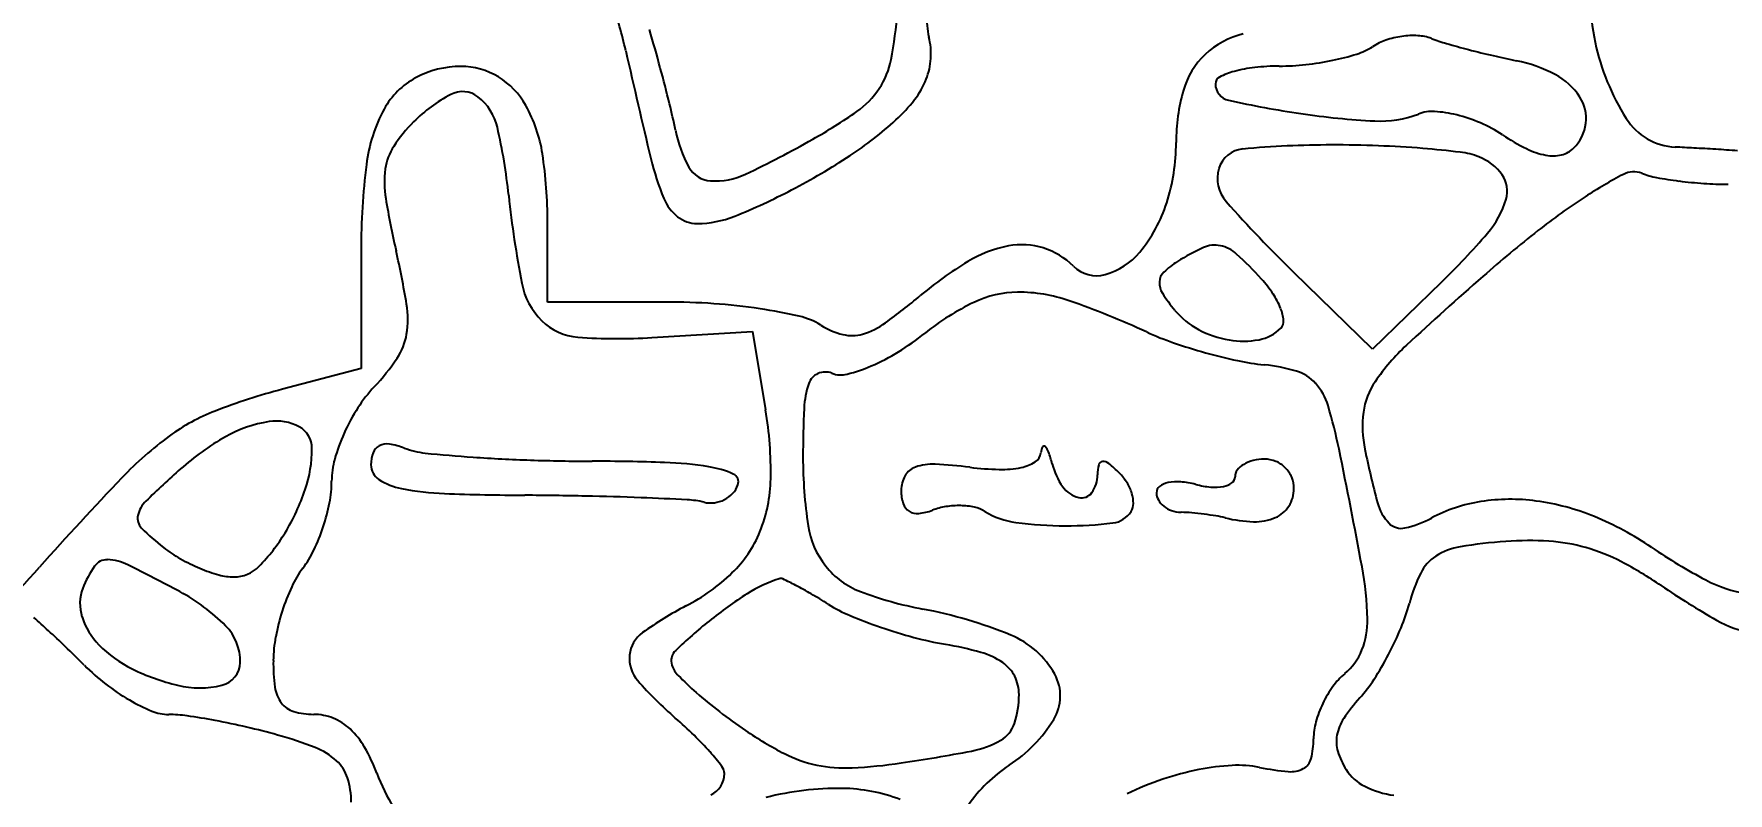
# Model space of a CAD drawing. Header units: millimetres. Extents: x 56222 to 3066687, y -650199 to -121287.
# Drawn here: x 135228.32 to 135233.98, y -182836.89 to -182834.35 of the extents above; entities that cross this region are included whole.
import ezdxf

# ---------------------------------------------------------------- set-up
doc = ezdxf.new("R2010")
doc.units = ezdxf.units.MM
doc.header["$MEASUREMENT"] = 0

msp = doc.modelspace()

# ---------------------------------------------------------------- linework, layer by layer
for p, q in [((135230.0381, -182835.2489), (135230.0381, -182834.9822)), ((135229.4148, -182835.0758), (135229.4148, -182835.4705)), ((135232.7932, -182835.4063), (135232.531, -182835.1503)), ((135233.0231, -182835.1835), (135232.7932, -182835.4063)), ((135230.4326, -182835.2489), (135230.0381, -182835.2489)), ((135230.3866, -182835.3678), (135230.7224, -182835.3473)), ((135230.7224, -182835.3473), (135230.7662, -182835.6094)), ((135229.4148, -182835.4705), (135229.1523, -182835.5402))]:
    msp.add_line(p, q)
for centre, radius, start, end in [((135234.475, -182834.1823), 0.9582, 173.6958, 191.9719), ((135228.5223, -182834.811), 1.8215, 12.7478, 18.0018), ((135229.8466, -182834.1808), 1.3634, 349.0933, 355.8355), ((135231.5186, -182834.3114), 0.2134, 173.6717, 194.0893), ((135224.0826, -182836.1752), 6.5582, 15.09914, 16.26453), ((135231.0838, -182834.4206), 0.2349, 356.4773, 14.0892), ((135232.4287, -182834.6283), 0.2835, 103.7174, 133.1735), ((135232.6773, -182834.2165), 0.2137, 287.422, 303.0019), ((135232.9026, -182834.5633), 0.1999, 108.6598, 123.0019), ((135232.9321, -182834.6508), 0.2922, 97.8695, 108.6597), ((135232.9304, -182834.6383), 0.2797, 86.8779, 97.8695), ((135232.9373, -182834.511), 0.1522, 69.5436, 86.8779), ((135233.2365, -182833.7091), 0.7037, 249.5435, 253.867), ((135233.8501, -182831.5876), 2.9122, 253.8671, 255.3721), ((135233.9323, -182831.2728), 3.2375, 255.3721, 256.8645), ((135234.2962, -182834.2202), 0.7755, 191.9719, 212.4036), ((135229.7486, -182834.7822), 0.3206, 90, 118.2568), ((135229.7486, -182834.7012), 0.2396, 58.5893, 90), ((135258.7106, -182827.9814), 29.1297, 192.74779, 193.4759), ((135230.9254, -182834.3887), 0.2648, 326.3839, 349.0933), ((135231.0935, -182834.4212), 0.2252, 338.2985, 356.4774), ((135232.4141, -182834.6127), 0.2621, 133.1734, 164.1183), ((135232.4858, -182835.2549), 0.7943, 90.27, 96.1761), ((135232.478, -182833.6122), 0.8484, 270.2699, 276.283), ((135232.4659, -182833.502), 0.9593, 276.2831, 281.7673), ((135232.4912, -182833.6235), 0.8352, 281.7673, 287.422), ((135233.8011, -182831.8348), 2.6604, 256.8645, 258.5936), ((135233.1806, -182834.9105), 0.4772, 62.1418, 78.5936), ((135229.7191, -182834.7273), 0.2583, 118.2568, 151.4781), ((135229.7377, -182834.719), 0.2605, 29.0812, 58.5893), ((135224.6103, -182836.0329), 6.0116, 13.9205, 15.09917), ((135231.0403, -182834.4), 0.2825, 322.3289, 338.2986), ((135232.294, -182834.5198), 0.0252, 116.7483, 180), ((135232.4028, -182834.7356), 0.2669, 105.5076, 116.7485), ((135232.4467, -182834.8938), 0.4311, 96.1761, 105.5076), ((135233.2992, -182834.6862), 0.2235, 33.1367, 62.1419), ((135229.9535, -182835.0101), 0.5136, 117.7215, 135.0001), ((135229.7537, -182834.63), 0.0842, 52.212, 117.7215), ((135229.6957, -182834.7048), 0.1788, 12.8754, 52.212), ((135230.9044, -182834.3747), 0.29, 305.0179, 326.3839), ((135230.8402, -182834.2455), 0.5353, 312.4319, 322.329), ((135232.7778, -182834.7162), 0.6402, 164.1183, 180), ((135232.3249, -182834.5198), 0.0561, 180, 257.4875), ((135233.0673, -182831.1741), 3.4831, 257.4876, 261.5304), ((135233.3777, -182834.6349), 0.1297, 352.5984, 33.1367), ((135229.9526, -182834.8542), 0.5241, 151.478, 172.8911), ((135229.543, -182834.8273), 0.4833, 8.7343, 29.0812), ((135228.7381, -182835.0098), 1.7589, 10.9772, 13.9205), ((135230.0435, -182833.146), 1.7903, 299.4544, 305.0179), ((135232.9308, -182832.0912), 2.5559, 261.5304, 267.1026), ((135232.8195, -182834.2891), 0.3552, 267.1027, 290.9936), ((135232.9932, -182834.7417), 0.1295, 86.4574, 110.9936), ((135232.9757, -182835.0247), 0.4131, 76.1185, 86.4575), ((135232.9546, -182835.1101), 0.5011, 66.5183, 76.1185), ((135229.952, -182835.0086), 0.5115, 135, 146.828), ((135227.9866, -182835.0954), 1.932, 6.007, 12.8754), ((135230.8733, -182834.5956), 0.4161, 190.9772, 209.2027), ((135230.3765, -182833.7382), 1.2225, 303.3263, 312.432), ((135232.9587, -182835.1005), 0.4907, 56.7661, 66.5184), ((135233.3641, -182834.6331), 0.1434, 315, 352.5985), ((135233.8152, -182834.5255), 0.2058, 212.4036, 267.0876), ((135229.6773, -182834.829), 0.1833, 146.8281, 172.2579), ((135229.1332, -182831.5342), 3.6414, 295.4754, 299.4544), ((135231.4756, -182834.7162), 0.662, 342.3398, 0), ((135232.3687, -182834.8294), 0.0922, 95.2393, 163.5218), ((135232.6571, -182837.975), 3.2509, 90, 95.2392), ((135232.6571, -182838.9066), 4.1826, 87.8588, 90), ((135232.6853, -182838.1526), 3.4281, 85.3731, 87.8587), ((135232.7071, -182837.8827), 3.1572, 83.0949, 85.3731), ((135233.6662, -182834.0208), 0.8002, 236.7662, 243.4146), ((135233.4182, -182834.5163), 0.2461, 243.4146, 259.419), ((135233.4058, -182834.6748), 0.0845, 283.0364, 315), ((135233.3093, -182844.4691), 9.7506, 86.72281, 87.08767), ((135232.7783, -182853.7428), 19.0396, 86.50167, 86.72283), ((135232.7881, -182853.583), 18.8795, 86.28031, 86.5017), ((135231.7292, -182835.0758), 2.3144, 172.891, 180.0001), ((135228.535, -182834.9822), 1.503, 0, 8.7343), ((135231.2547, -182834.5607), 0.8965, 193.4759, 202.4798), ((135230.5879, -182834.7552), 0.0891, 209.2027, 266.2523), ((135229.8185, -182832.8897), 2.2381, 297.5358, 303.3263), ((135233.0552, -182835.0088), 0.2624, 69.0064, 83.0948), ((135233.0882, -182834.9227), 0.1701, 35.5, 69.0064), ((135233.3963, -182834.6338), 0.1265, 259.4189, 283.0364), ((135229.8223, -182834.8488), 0.3296, 172.2578, 189.4976), ((135230.5975, -182834.6075), 0.237, 266.2524, 295.4754), ((135232.3911, -182834.8361), 0.1156, 163.5217, 221.58), ((135233.1503, -182834.8784), 0.0938, 343.2779, 35.5), ((135234.3868, -182836.2561), 1.6204, 117.7715, 122.9896), ((135233.6666, -182834.8884), 0.0746, 69.0064, 117.7715), ((135233.7963, -182834.5502), 0.2876, 249.0064, 259.301), ((135233.9734, -182833.6128), 1.2416, 259.3011, 262.7752), ((135233.9937, -182833.4528), 1.4028, 262.7752, 266.1994), ((135233.9816, -182833.6346), 1.2207, 266.1994, 270), ((135232.4644, -182834.4067), 3.0085, 189.4976, 192.8892), ((135233.3345, -182834.5327), 3.4454, 186.0071, 190.9319), ((135230.5639, -182834.8466), 0.1489, 202.4797, 232.0343), ((135229.842, -182832.9347), 2.1873, 292.0434, 297.5358), ((135235.7333, -182831.8709), 4.5836, 221.58, 225.682), ((135232.9406, -182834.8154), 0.3128, 319.3136, 343.2779), ((135234.6467, -182836.6564), 2.0977, 122.9896, 128.3036), ((135230.5378, -182834.88), 0.1065, 232.0343, 270), ((135230.5378, -182834.6532), 0.3333, 270, 292.0434), ((135231.6364, -182834.7674), 0.4932, 320.3192, 342.3398), ((135231.2948, -182833.4004), 2.4832, 314.1051, 319.3135), ((135236.288, -182838.7344), 4.7457, 128.3037, 131.1903), ((135226.6869, -182835.7288), 2.9184, 9.3195, 12.8892), ((135231.655, -182835.4659), 0.4118, 100.8783, 121.2677), ((135231.6225, -182835.2966), 0.2393, 72.6039, 100.8782), ((135231.6201, -182835.304), 0.2471, 45, 72.604), ((135231.8387, -182834.9352), 0.2304, 285.6467, 320.3191), ((135232.5179, -182835.708), 0.7033, 114.2725, 122.3245), ((135232.2666, -182835.1508), 0.092, 78.2344, 114.2726), ((135232.2618, -182835.1735), 0.1153, 47.4233, 78.2345), ((135232.1, -182836.1987), 1.2691, 121.2678, 130.0787), ((135231.8716, -182835.0525), 0.1085, 225, 285.6467), ((135232.2949, -182835.3556), 0.2862, 122.3246, 133.8956), ((135231.4747, -182836.0302), 1.2787, 42.1447, 47.4232), ((135230.1889, -182835.1402), 0.2417, 190.932, 225.2435), ((135232.1459, -182835.1849), 0.0643, 177.0613, 212.5396), ((135232.1298, -182835.1841), 0.0482, 133.8955, 177.0612), ((135232.1039, -182835.4608), 0.4301, 33.8197, 42.1447), ((135240.968, -182844.0822), 11.8521, 131.19028, 132.85298), ((135230.4326, -182837.5122), 2.2633, 85.9434, 90), ((135229.9939, -182833.6957), 2.0021, 305.857, 310.0788), ((135231.8428, -182836.0353), 0.8728, 115.8845, 128.5315), ((135231.6099, -182835.5553), 0.3392, 90.2757, 115.8845), ((135231.6107, -182835.7303), 0.5143, 70.7058, 90.2757), ((135230.7789, -182838.1064), 3.0318, 65.4377, 70.7059), ((135232.5704, -182834.914), 0.5679, 212.5397, 219.6901), ((135232.2479, -182835.3644), 0.2568, 21.5702, 33.8196), ((135229.2584, -182835.3068), 0.3124, 350.8732, 9.3195), ((135230.4496, -182837.2721), 2.0226, 81.5299, 85.9434), ((135230.4913, -182836.9923), 1.7397, 77.1481, 81.5298), ((135230.8258, -182835.526), 0.2357, 58.0148, 77.1481), ((135232.3356, -182835.109), 0.2627, 219.6901, 241.9408), ((135232.3433, -182835.3267), 0.1542, 5.8973, 21.5703), ((135232.4654, -182835.314), 0.0314, 315, 5.8973), ((135229.3694, -182835.3246), 0.2001, 325.9727, 350.8733), ((135230.1526, -182835.1769), 0.1901, 225.2436, 265.9065), ((135230.2727, -182833.4993), 1.872, 265.9065, 273.4897), ((135231.087, -182835.1078), 0.2574, 238.0148, 255.8595), ((135231.0547, -182835.2362), 0.1249, 255.8595, 286.5023), ((135231.0182, -182835.113), 0.2535, 286.5023, 305.857), ((135230.7305, -182834.6385), 0.9128, 301.6644, 308.5314), ((135232.4609, -182834.4263), 1.0145, 245.4377, 250.8921), ((135232.3699, -182835.0446), 0.3356, 241.9407, 260.4595), ((135232.3891, -182835.2377), 0.1394, 280.5047, 314.9999), ((135230.8403, -182834.8165), 0.7036, 293.3175, 301.6644), ((135232.7296, -182833.6506), 1.8355, 250.8921, 254.3915), ((135232.7189, -182833.6889), 1.7957, 254.3915, 257.9085), ((135232.362, -182835.0915), 0.2881, 260.4595, 280.5047), ((135233.3964, -182835.9207), 0.7193, 132.853, 145.6798), ((135228.9011, -182835.0084), 0.7651, 316.7881, 325.9728), ((135230.907, -182834.9712), 0.5352, 284.2658, 293.3175), ((135232.5143, -182834.6438), 0.8191, 257.9085, 264.2335), ((135232.3736, -182836.0376), 0.5818, 73.3622, 84.2334), ((135232.501, -182835.6113), 0.1368, 41.5135, 73.3623), ((135229.8069, -182835.8594), 0.4777, 136.7882, 147.4453), ((135231.1899, -182835.6175), 0.2954, 161.0475, 177.3691), ((135230.9641, -182835.5399), 0.0567, 113.871, 161.0475), ((135230.9657, -182835.5435), 0.0607, 69.0064, 113.871), ((135231.0179, -182835.4076), 0.085, 249.0065, 284.2657), ((135232.4543, -182835.6526), 0.1992, 16.7734, 41.5135), ((135232.9958, -182835.6472), 0.2343, 145.6798, 172.695), ((135229.7074, -182837.6326), 2.1648, 104.857, 111.1197), ((135229.1671, -182836.2338), 0.6653, 111.1198, 126.2032), ((135229.1741, -182836.0751), 0.4317, 98.9085, 119.4932), ((135229.1319, -182835.8061), 0.1594, 61.4597, 98.9085), ((135229.971, -182835.9642), 0.6724, 147.4453, 155.6942), ((135229.5199, -182835.8176), 1.2636, 359.0134, 9.4825), ((135234.4621, -182835.7678), 3.5711, 177.3691, 180), ((135231.0557, -182836.0742), 1.6599, 11.5787, 16.7734), ((135233.1341, -182835.665), 0.3737, 172.695, 191.7374), ((135229.4722, -182836.6506), 1.1818, 126.2031, 136.4305), ((135229.3876, -182836.4527), 0.8655, 119.4931, 131.7275), ((135229.169, -182835.7379), 0.0818, 360, 61.4598), ((135229.9255, -182835.9436), 0.6225, 155.6942, 164.1726), ((135228.8198, -182835.7379), 0.431, 341.3919, 0), ((135229.5636, -182835.7927), 0.116, 159.7366, 180), ((135229.4943, -182835.7671), 0.0421, 116.631, 159.7365), ((135229.5013, -182835.7811), 0.0578, 81.4717, 116.6309), ((135229.4753, -182835.9549), 0.2335, 69.0064, 81.4717), ((135229.6571, -182835.4809), 0.2741, 249.0064, 264.1825), ((135230.1415, -182830.7267), 5.053, 264.1825, 266.0013), ((135231.6452, -182835.7484), 0.0409, 302.3821, 354.3599), ((135231.7422, -182835.758), 0.0566, 153.9995, 174.3598), ((135231.6963, -182835.7356), 0.00544, 44.896, 153.9993), ((135231.6664, -182835.7653), 0.0475, 18.8522, 44.8962), ((135231.1693, -182835.935), 0.5728, 14.6455, 18.8522), ((135210.6851, -182840.2477), 22.4537, 10.55857, 11.57865), ((135236.1121, -182835.0462), 3.4153, 191.7375, 194.8235), ((135231.414, -182838.7248), 3.9099, 131.7274, 134.0396), ((135229.5864, -182835.8475), 0.27, 164.1726, 180), ((135229.5059, -182835.7927), 0.0583, 180.0001, 237.3325), ((135230.1468, -182830.6517), 5.1281, 266.0013, 268.1429), ((135230.2013, -182828.9697), 6.8111, 268.14289, 269.87411), ((135230.1696, -182843.3944), 7.6136, 88.04921, 89.87415), ((135230.3889, -182836.9567), 1.1723, 80.7797, 88.0492), ((135230.5223, -182836.1349), 0.3397, 66.4108, 80.7796), ((135232.4138, -182835.7678), 1.5228, 180, 188.6306), ((135231.2866, -182835.8597), 0.0626, 108.6662, 150.6729), ((135231.3239, -182835.9703), 0.1793, 87.3681, 108.6664), ((135231.2629, -182837.2992), 1.5097, 82.9296, 87.3681), ((135231.5728, -182834.7999), 1.0088, 262.9297, 268.5252), ((135231.5552, -182835.4845), 0.3239, 268.5252, 281.5731), ((135231.5921, -182835.6646), 0.1401, 281.5731, 302.3821), ((135231.9514, -182835.7306), 0.2355, 194.6454, 215.0698), ((135232.028, -182835.8263), 0.1528, 167.2599, 179.9999), ((135231.8926, -182835.7957), 0.0141, 94.4769, 167.2599), ((135231.8938, -182835.8109), 0.0294, 50.6327, 94.4769), ((135231.6014, -182836.1673), 0.4903, 45.0001, 50.6327), ((135232.3722, -182835.8333), 0.0378, 143.1325, 180), ((135232.4023, -182835.8559), 0.0755, 121.1427, 143.1324), ((135232.421, -182835.8868), 0.1116, 103.3944, 121.1425), ((135232.4328, -182835.9363), 0.1625, 90, 103.3945), ((135232.4328, -182835.8714), 0.0976, 67.3759, 89.9999), ((135232.4323, -182835.8728), 0.0991, 45, 67.376), ((135232.4323, -182835.8728), 0.0991, 22.624, 45), ((135238.5803, -182845.3149), 13.7528, 136.43043, 138.12383), ((135228.5422, -182835.6444), 0.7238, 328.7721, 341.3919), ((135228.9434, -182835.8475), 0.373, 348.8757, 360), ((135229.5928, -182835.6572), 0.2193, 237.3324, 258.7912), ((135229.7261, -182834.9844), 0.9051, 258.7912, 267.9552), ((135230.5946, -182835.8307), 0.0843, 317.0706, 339.7766), ((135230.6467, -182835.8499), 0.0287, 339.7766, 66.4109), ((135230.2896, -182835.8308), 0.4938, 337.8968, 359.0134), ((135231.3203, -182835.8786), 0.1012, 150.6729, 180), ((135231.8331, -182835.8137), 0.0909, 215.0699, 256.6113), ((135231.7727, -182835.8263), 0.1024, 324.6508, 360), ((135231.822, -182835.9467), 0.1784, 31.8469, 45), ((135231.8449, -182835.9325), 0.1515, 16.977, 31.8471), ((135232.0984, -182835.8864), 0.0264, 127.3282, 180), ((135232.1253, -182835.9217), 0.0708, 102.0504, 127.3281), ((135232.1408, -182835.9943), 0.145, 85.2063, 102.0505), ((135232.1281, -182836.1455), 0.2967, 75.345, 85.2064), ((135232.2821, -182835.5565), 0.312, 255.3451, 264.7285), ((135232.2674, -182835.7165), 0.1513, 264.7285, 280.851), ((135232.2822, -182835.7938), 0.0727, 280.851, 305.1857), ((135232.31, -182835.8333), 0.0244, 305.1858, 0.0002), ((135232.4214, -182835.8722), 0.1099, 327.7442, 0), ((135232.4336, -182835.8722), 0.0976, 0.0001, 22.6241), ((135228.7616, -182835.982), 0.0945, 134.0396, 167.8026), ((135228.6539, -182835.7906), 0.668, 341.6851, 348.8756), ((135230.0223, -182826.6877), 9.2071, 267.95516, 269.62427), ((135229.8661, -182850.5113), 14.617, 88.82783, 89.62424), ((135229.9595, -182845.9435), 10.0483, 87.7731, 88.8278), ((135229.8981, -182847.5239), 11.6299, 87.01041, 87.77313), ((135230.4882, -182836.2247), 0.3153, 76.717, 87.0105), ((135230.5824, -182835.8256), 0.0948, 256.717, 277.6356), ((135230.5812, -182835.8168), 0.1037, 277.6357, 297.1876), ((135230.5827, -182835.8196), 0.1006, 297.1876, 317.0707), ((135231.3649, -182835.8786), 0.1459, 180, 197.3409), ((135231.2705, -182835.9081), 0.047, 197.3409, 237.6753), ((135231.4031, -182836.1523), 0.2224, 98.9247, 110.9935), ((135231.4118, -182836.2078), 0.2786, 88.7319, 98.9248), ((135231.4124, -182836.1787), 0.2495, 78.0718, 88.7318), ((135231.8218, -182835.8611), 0.0423, 256.6113, 324.6508), ((135231.9443, -182835.922), 0.0505, 328.2825, 359.8874), ((135231.8798, -182835.9218), 0.115, 359.8874, 16.977), ((135232.1207, -182835.8864), 0.0488, 179.9999, 209.4385), ((135232.1402, -182835.8755), 0.0711, 209.4387, 231.6367), ((135232.1511, -182835.8616), 0.0887, 231.6366, 251.2736), ((135232.4299, -182835.8776), 0.0998, 293.0771, 327.7442), ((135232.9601, -182835.8804), 0.1548, 194.8235, 224.0046), ((135233.2338, -182836.4261), 0.5164, 98.7113, 118.155), ((135233.2545, -182836.5608), 0.6527, 82.3988, 98.7113), ((135233.2378, -182836.6856), 0.7785, 67.567, 82.3987), ((135228.7147, -182835.9719), 0.0465, 167.8027, 224.7466), ((135231.2728, -182835.9045), 0.0512, 237.6752, 275.8151), ((135231.2601, -182835.7796), 0.1767, 275.8151, 290.9937), ((135231.4414, -182836.0413), 0.109, 58.2825, 78.0717), ((135231.6375, -182835.724), 0.2639, 238.2825, 262.3466), ((135231.7671, -182834.7601), 1.2365, 262.3467, 269.999), ((135231.7671, -182834.6298), 1.3668, 269.999, 276.6927), ((135231.9167, -182835.9049), 0.0829, 276.6927, 328.2825), ((135232.1574, -182835.8431), 0.1082, 251.2735, 268.1913), ((135232.1336, -182836.596), 0.645, 84.9705, 88.1912), ((135232.0956, -182837.0275), 1.0782, 82.7788, 84.9706), ((135232.1013, -182836.9831), 1.0334, 80.5687, 82.7788), ((135232.2026, -182836.3731), 0.4151, 76.2006, 80.5687), ((135232.4108, -182835.5254), 0.4578, 256.2005, 268.1772), ((135232.4017, -182835.8114), 0.1717, 268.1773, 293.0772), ((135232.8895, -182835.9486), 0.0566, 224.0046, 282.9405), ((135232.8227, -182835.6578), 0.355, 282.9406, 298.155), ((135233.1302, -182836.9463), 1.0606, 55.8032, 67.5669), ((135229.2045, -182835.4863), 0.7362, 224.7466, 232.3468), ((135228.631, -182835.6983), 0.62, 315.5456, 328.7722), ((135228.6585, -182835.7921), 0.6632, 334.4772, 341.6851), ((135230.3765, -182835.8661), 0.4, 313.9023, 337.8968), ((135231.1928, -182835.9531), 0.2878, 188.6307, 218.2712), ((135233.316, -182837.094), 1.0479, 86.3205, 94.2139), ((135229.0459, -182835.692), 0.4764, 232.3467, 240.5366), ((135228.9393, -182835.9262), 0.352, 322.8975, 334.4772), ((135233.0816, -182836.2168), 0.1413, 122.7787, 153.8768), ((135233.1205, -182836.2774), 0.2132, 99.1778, 122.7788), ((135233.3692, -182837.8165), 1.7724, 94.2138, 99.1779), ((135233.3456, -182836.6336), 0.5866, 74.1322, 86.3206), ((135233.3341, -182836.6739), 0.6284, 62.4313, 74.1322), ((135234.7852, -182834.5107), 1.884, 235.8032, 242.217), ((135222.5772, -182830.9682), 7.7398, 315.16185, 318.12388), ((135228.8074, -182836.329), 0.3451, 145.1038, 159.0064), ((135228.566, -182836.1606), 0.0507, 87.9991, 145.1038), ((135228.562, -182836.2757), 0.166, 63.5601, 87.999), ((135225.8409, -182841.7477), 6.2771, 61.7801, 63.56013), ((135229.111, -182835.5767), 0.6088, 240.5366, 247.3511), ((135229.0864, -182835.6357), 0.545, 247.3512, 254.3986), ((135228.9903, -182836.0508), 0.1166, 270, 315.5457), ((135229.4883, -182836.3414), 0.3363, 142.8976, 155.2037), ((135230.1987, -182835.6814), 0.6564, 297.3443, 313.9024), ((135231.1772, -182835.9655), 0.2679, 218.2712, 249.3538), ((135231.6705, -182836.3361), 1.1068, 1.4579, 10.5586), ((135233.4528, -182836.3989), 0.5547, 153.8768, 165.128), ((135233.0031, -182837.308), 1.3437, 55.8032, 62.4314), ((135228.6197, -182836.257), 0.1441, 159.0064, 197.7157), ((135228.5032, -182836.7866), 0.6468, 44.8045, 61.7802), ((135228.9903, -182835.9797), 0.1878, 254.3986, 269.9999), ((135229.8242, -182836.4966), 0.7064, 155.2037, 162.2681), ((135230.952, -182836.6122), 0.4607, 107.7752, 122.4807), ((135230.8165, -182836.1898), 0.0171, 64.2576, 107.7752), ((135230.1018, -182837.6721), 1.6628, 62.5917, 64.2576), ((135230.316, -182837.259), 1.1974, 59.8021, 62.5918), ((135231.525, -182835.0423), 1.2545, 249.3537, 259.2437), ((135235.329, -182833.8851), 2.7947, 235.8032, 240.2726), ((135234.1139, -182835.7849), 0.4438, 242.217, 260.987), ((135231.0318, -182837.2926), 1.1575, 117.3444, 125.7841), ((135231.4507, -182837.3956), 1.3894, 122.4807, 128.9383), ((135229.8926, -182837.9865), 2.0392, 57.9296, 59.802), ((135231.2496, -182835.8208), 0.5166, 237.9295, 247.0661), ((135232.2999, -182836.0927), 0.6382, 337.4315, 345.128), ((135223.4534, -182841.7124), 7.2775, 47.49511, 48.01398), ((135228.7089, -182836.2285), 0.2377, 197.7158, 224.3302), ((135229.8488, -182836.5044), 0.7321, 162.2681, 169.2512), ((135231.7028, -182837.7076), 1.7906, 128.9383, 133.6934), ((135231.6563, -182834.8595), 1.5604, 247.0661, 251.0734), ((135231.0054, -182837.7778), 1.5299, 67.7402, 79.2437), ((135232.5149, -182836.3146), 0.2622, 338.282, 1.4579), ((135234.1166, -182836.0084), 0.3496, 240.2725, 260.9384), ((135226.4228, -182838.4725), 2.8827, 45.9681, 47.4952), ((135228.8426, -182836.4495), 0.1685, 358.7014, 44.8046), ((135229.5697, -182836.4515), 0.4482, 169.2512, 179.3374), ((135230.4168, -182836.4393), 0.1057, 125.7841, 174.5674), ((135231.7012, -182834.7286), 1.6988, 251.0733, 255.0094), ((135231.5773, -182835.1912), 1.2198, 255.0093, 260.0544), ((135231.4726, -182836.6364), 0.2966, 28.9671, 67.7402), ((135231.8766, -182835.9168), 1.0965, 332.3001, 337.4315), ((135224.7432, -182840.2098), 5.2991, 45, 45.9681), ((135228.825, -182836.115), 0.4, 224.3301, 244.0531), ((135230.4235, -182836.4399), 0.1124, 174.5673, 221.2884), ((135230.4991, -182836.4478), 0.0482, 133.6934, 198.0119), ((135231.1603, -182837.5696), 1.1948, 74.2348, 80.0544), ((135231.4166, -182836.6618), 0.2516, 55.7506, 74.2349), ((135232.5744, -182836.3383), 0.1981, 309.6902, 338.2819), ((135231.9052, -182835.9318), 1.0642, 327.1269, 332.3001), ((135229.0128, -182835.9402), 0.7389, 225, 232.3813), ((135228.9832, -182835.79), 0.7615, 244.0531, 256.2353), ((135228.9308, -182836.4515), 0.0803, 283.8826, 358.7014), ((135229.7462, -182836.4535), 0.6246, 179.3375, 187.5918), ((135230.5354, -182836.436), 0.0863, 198.0119, 224.699), ((135231.3784, -182835.6018), 1.2723, 224.699, 228.4394), ((135231.4898, -182836.5543), 0.1215, 26.8041, 55.7506), ((135231.4781, -182836.5602), 0.1346, 0.0001, 26.8041), ((135231.601, -182836.5653), 0.1498, 328.3919, 28.9671), ((135232.8477, -182836.6676), 0.2297, 129.6901, 144.302), ((135229.0143, -182835.9383), 0.7413, 232.3812, 239.7446), ((135228.8757, -182836.2286), 0.3099, 256.2352, 283.8826), ((135229.2395, -182836.521), 0.1134, 187.592, 216.7705), ((135231.3289, -182835.6448), 1.3174, 221.2884, 228.9934), ((135231.4617, -182835.5078), 1.3979, 228.4395, 232.5478), ((135232.9645, -182836.7515), 0.3736, 144.302, 154.4518), ((135232.3894, -182836.2448), 0.4877, 317.8553, 327.1268), ((135228.9515, -182836.0458), 0.6169, 239.7445, 247.5095), ((135229.2113, -182836.5421), 0.0782, 216.7706, 253.9484), ((135231.3033, -182836.5602), 0.3094, 341.7917, 360), ((135232.9609, -182836.7498), 0.3696, 154.4517, 164.6468), ((135233.1873, -182836.9669), 0.5885, 137.8553, 146.274), ((135228.7726, -182836.4781), 0.149, 247.5094, 269.8221), ((135228.7708, -182837.0603), 0.4332, 81.6636, 89.822), ((135228.4974, -182838.9257), 2.3186, 79.3081, 81.6636), ((135228.4411, -182839.2241), 2.6222, 76.9518, 79.3082), ((135229.2565, -182836.3852), 0.2415, 253.9485, 270.0001), ((135229.2565, -182836.7982), 0.1714, 67.8465, 90), ((135229.2509, -182836.8118), 0.1862, 47.019, 67.8464), ((135229.4602, -182837.7941), 1.5307, 45.798, 48.9933), ((135231.7558, -182835.1239), 1.8815, 232.5479, 235.836), ((135231.5003, -182836.625), 0.102, 300.1808, 341.7916), ((135231.3115, -182836.3871), 0.4898, 303.2338, 328.3919), ((135232.8108, -182836.7086), 0.2139, 164.6467, 180.0001), ((135232.8249, -182836.7249), 0.1527, 146.2739, 169.2333), ((135228.4779, -182839.0653), 2.4592, 74.4793, 76.9519), ((135228.786, -182837.9558), 1.3077, 68.6786, 74.4793), ((135229.1972, -182836.8695), 0.265, 30.0348, 47.0189), ((135229.8246, -182837.4194), 1.008, 41.4283, 45.7981), ((135231.4072, -182835.6375), 1.2608, 235.8359, 242.7151), ((135231.3969, -182836.4472), 0.3076, 280.6644, 300.1809), ((135232.3273, -182836.7086), 0.2695, 345.7917, 360), ((135232.7862, -182836.7175), 0.1133, 169.2333, 196.9328), ((135229.1783, -182836.9508), 0.2288, 47.6102, 68.6786), ((135229.2436, -182836.8793), 0.132, 17.6639, 47.6102), ((135228.9172, -182837.0313), 0.5884, 20.6794, 30.0348), ((135229.8514, -182837.3958), 0.9723, 37.7342, 41.4283), ((135231.0237, -182836.3812), 0.424, 242.7151, 258.2176), ((135230.3011, -182830.6277), 6.2294, 278.47394, 280.66441), ((135232.5381, -182836.7619), 0.0521, 297.844, 345.7917), ((135232.9144, -182836.6785), 0.2473, 196.9328, 212.3906), ((135229.1145, -182836.9204), 0.2674, 0, 17.6639), ((135230.116, -182836.5788), 0.693, 200.6794, 211.2144), ((135230.5513, -182836.8248), 0.0773, 294.1647, 360), ((135230.5891, -182836.8248), 0.0394, 360, 37.7343), ((135231.0317, -182836.3424), 0.4636, 258.2177, 272.8682), ((135230.9706, -182835.1214), 1.6861, 272.8681, 278.474), ((135231.85, -182837.2089), 0.4928, 123.2338, 145.6438), ((135232.4026, -182837.7631), 0.9702, 101.2371, 108.609), ((135232.3704, -182837.6009), 0.8048, 93.2338, 101.237), ((135232.3454, -182837.1589), 0.362, 78.6912, 93.2338), ((135232.6006, -182835.8827), 0.9394, 258.6912, 264.6051), ((135232.5207, -182836.729), 0.0893, 264.6052, 297.844), ((135232.8369, -182836.7277), 0.1556, 212.3906, 243.695), ((135231.0096, -182837.8462), 0.9722, 89.2549, 104.4323), ((135231.0149, -182837.4341), 0.56, 68.9553, 89.2548), ((135232.4451, -182837.8894), 1.1034, 108.609, 115.3026), ((135232.9109, -182836.5779), 0.3226, 243.6949, 261.8398)]:
    msp.add_arc(centre, radius, start, end)

doc.saveas('drawing.dxf')
